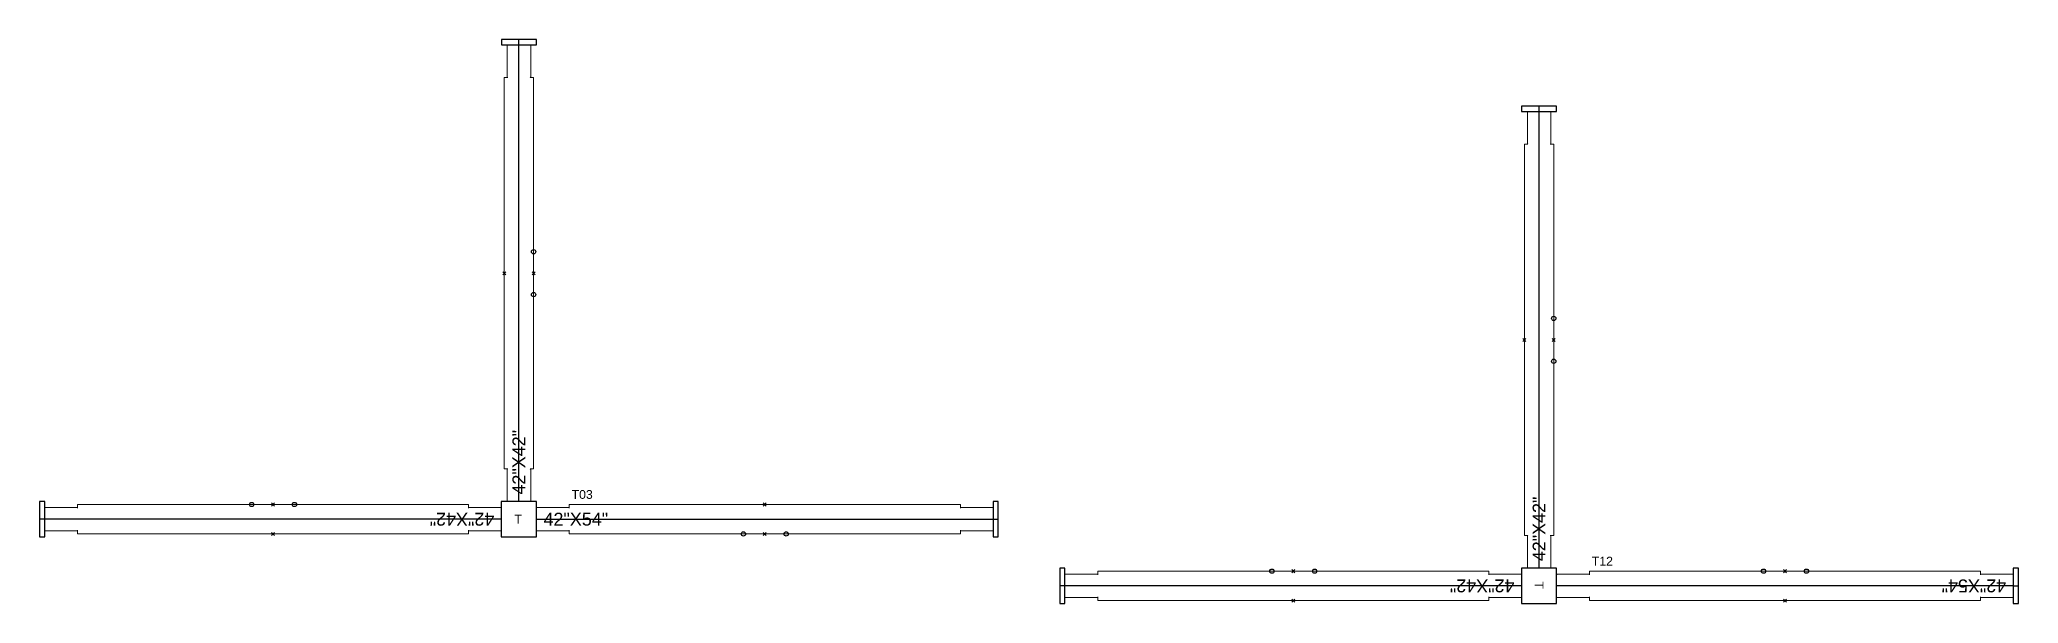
# Model space of a CAD drawing. Header units: millimetres. Extents: x 2214.34 to 2218.96, y 1783.71 to 1785.03.
import ezdxf

# ---------------------------------------------------------------- set-up
doc = ezdxf.new("R2010")
doc.units = ezdxf.units.MM
for name, color, linetype in [('DD2D', 7, 'Continuous'), ('DD2D_Geometry', 7, 'Continuous'), ('Id Unión', 7, 'Continuous')]:
    doc.layers.add(name, color=color, linetype=linetype)
doc.styles.get("Standard").update_dxf_attribs({"font": 'arial.ttf'})

# ---------------------------------------------------------------- blocks, each defined once
blk = doc.blocks.new('DD101042542D')
at = {"color": 3, "linetype": 'Continuous', "lineweight": 0}
for p, q in [((0, -0.0255), (0, 0.0255)), ((0.0017, 0.0275), (0.0218, 0.0275)), ((0.002, 0.0275), (0.0215, 0.0275)), ((0.0747, 0.0275), (0.0215, 0.0275)), ((0.0747, 0.0275), (0.075, 0.0275)), ((0.0765, 0.026), (0.0765, 0.0343)), ((0.9905, 0.0343), (0.0765, 0.0343)), ((0.9905, 0.0343), (0.9905, 0.026)), ((0.9923, 0.0275), (0.992, 0.0275)), ((0.9923, 0.0275), (1.0455, 0.0275)), ((1.0653, 0.0275), (1.0452, 0.0275)), ((1.065, 0.0275), (1.0455, 0.0275)), ((1.067, -0.0255), (1.067, 0.0255)), ((0.025, -0.0275), (0.002, -0.0275)), ((0.025, -0.0275), (0.0747, -0.0275)), ((0.0747, -0.0275), (0.075, -0.0275)), ((0.0765, -0.0343), (0.0765, -0.026)), ((0.9905, -0.0343), (0.0765, -0.0343)), ((0.9905, -0.026), (0.9905, -0.0343)), ((0.9923, -0.0275), (0.992, -0.0275)), ((1.042, -0.0275), (0.9923, -0.0275)), ((1.042, -0.0275), (1.065, -0.0275))]:
    blk.add_line(p, q, dxfattribs=at)
at = {"color": 3}
for p, q in [((0.53, 0.0379), (0.537, 0.0308)), ((0.53, 0.0308), (0.537, 0.0379)), ((0.53, -0.0379), (0.537, -0.0308)), ((0.53, -0.0308), (0.537, -0.0379))]:
    blk.add_line(p, q, dxfattribs=at)
for centre in [(0.4835, -0.0343), (0.5835, -0.0343)]:
    blk.add_circle(centre, 0.005, dxfattribs=at)
at = {"color": 3, "linetype": 'Continuous', "lineweight": 0}
for centre, radius, start, end in [((0.002, 0.0255), 0.00203, 90, 180), ((0.075, 0.026), 0.00151, 10.021, 90), ((0.075, 0.026), 0.00151, 0, 10.021), ((0.992, 0.026), 0.00151, 90, 169.979), ((0.992, 0.026), 0.00151, 169.979, 180), ((0.992, 0.026), 0.00151, 169.979, 180), ((1.065, 0.0255), 0.00203, 0, 90), ((0.002, -0.0255), 0.00203, 180, 270), ((0.075, -0.026), 0.00151, 270, 349.979), ((0.075, -0.026), 0.00151, 349.979, 0), ((0.992, -0.026), 0.00151, 180, 190.021), ((0.992, -0.026), 0.00151, 180, 190.021), ((0.992, -0.026), 0.00151, 190.021, 270), ((1.065, -0.0255), 0.00203, 270, 0)]:
    blk.add_arc(centre, radius, start, end, dxfattribs=at)
at = {"color": 3}
for p in [(0.5335, 0.0343), (0.5335, -0.0343)]:
    blk.add_point(p, dxfattribs=at)
at = {"insert": (0.0165, 0.0151), "char_height": 0.03, "attachment_point": 1}
blk.add_mtext_dynamic_manual_height_columns('42"X54"', width=75.494015, gutter_width=12.5, heights=[0], dxfattribs=at)
blk = doc.blocks.new('SPACE_DD10104254')
blk.add_blockref('DD101042542D', (0, 0))
blk = doc.blocks.new('DD101042422D')
at = {"color": 1, "linetype": 'Continuous', "lineweight": 0}
for p, q in [((0, -0.0255), (0, 0.0255)), ((0.0017, 0.0275), (0.0218, 0.0275)), ((0.002, 0.0275), (0.0215, 0.0275)), ((0.0747, 0.0275), (0.0215, 0.0275)), ((0.0747, 0.0275), (0.075, 0.0275)), ((0.0765, 0.026), (0.0765, 0.0343)), ((0.9905, 0.0343), (0.0765, 0.0343)), ((0.9905, 0.0343), (0.9905, 0.026)), ((0.9923, 0.0275), (0.992, 0.0275)), ((0.9923, 0.0275), (1.0455, 0.0275)), ((1.0653, 0.0275), (1.0452, 0.0275)), ((1.065, 0.0275), (1.0455, 0.0275)), ((1.067, -0.0255), (1.067, 0.0255)), ((0.025, -0.0275), (0.002, -0.0275)), ((0.025, -0.0275), (0.0747, -0.0275)), ((0.0747, -0.0275), (0.075, -0.0275)), ((0.0765, -0.0343), (0.0765, -0.026)), ((0.9905, -0.0343), (0.0765, -0.0343)), ((0.9905, -0.026), (0.9905, -0.0343)), ((0.9923, -0.0275), (0.992, -0.0275)), ((1.042, -0.0275), (0.9923, -0.0275)), ((1.042, -0.0275), (1.065, -0.0275))]:
    blk.add_line(p, q, dxfattribs=at)
at = {"color": 1}
for p, q in [((0.53, 0.0379), (0.537, 0.0308)), ((0.53, 0.0308), (0.537, 0.0379)), ((0.53, -0.0379), (0.537, -0.0308)), ((0.53, -0.0308), (0.537, -0.0379))]:
    blk.add_line(p, q, dxfattribs=at)
for centre in [(0.4835, -0.0343), (0.5835, -0.0343)]:
    blk.add_circle(centre, 0.005, dxfattribs=at)
at = {"color": 1, "linetype": 'Continuous', "lineweight": 0}
for centre, radius, start, end in [((0.002, 0.0255), 0.00203, 90, 180), ((0.075, 0.026), 0.00151, 10.021, 90), ((0.075, 0.026), 0.00151, 0, 10.021), ((0.992, 0.026), 0.00151, 90, 169.979), ((0.992, 0.026), 0.00151, 169.979, 180), ((0.992, 0.026), 0.00151, 169.979, 180), ((1.065, 0.0255), 0.00203, 0, 90), ((0.002, -0.0255), 0.00203, 180, 270), ((0.075, -0.026), 0.00151, 270, 349.979), ((0.075, -0.026), 0.00151, 349.979, 0), ((0.992, -0.026), 0.00151, 180, 190.021), ((0.992, -0.026), 0.00151, 180, 190.021), ((0.992, -0.026), 0.00151, 190.021, 270), ((1.065, -0.0255), 0.00203, 270, 0)]:
    blk.add_arc(centre, radius, start, end, dxfattribs=at)
at = {"color": 1}
for p in [(0.5335, 0.0343), (0.5335, -0.0343)]:
    blk.add_point(p, dxfattribs=at)
at = {"insert": (0.0165, 0.0151), "char_height": 0.03, "attachment_point": 1}
blk.add_mtext_dynamic_manual_height_columns('42"X42"', width=75.494015, gutter_width=12.5, heights=[0], dxfattribs=at)
blk = doc.blocks.new('SPACE_DD10104242')
blk.add_blockref('DD101042422D', (0, 0))
blk = doc.blocks.new('DD3021422D')
for p, q in [((0, 0.041), (0, -0.041)), ((0.012, 0.041), (0, 0.041)), ((0.012, -0.041), (0.012, 0.041)), ((0, -0.041), (0.012, -0.041))]:
    blk.add_line(p, q)
blk = doc.blocks.new('SPACE_DD302142')
blk.add_blockref('DD3021422D', (0, 0))
blk = doc.blocks.new('DD3021542D')
for p, q in [((0, 0.041), (0, -0.041)), ((0.012, 0.041), (0, 0.041)), ((0.012, -0.041), (0.012, 0.041)), ((0, -0.041), (0.012, -0.041))]:
    blk.add_line(p, q)
blk = doc.blocks.new('SPACE_DD302154')
blk.add_blockref('DD3021542D', (0, 0))

msp = doc.modelspace()

# ---------------------------------------------------------------- linework, layer by layer
at = {"layer": 'DD2D'}
for p, q in [((2215.46, 1785.0163), (2215.46, 1785.0283)), ((2215.46, 1783.9493), (2215.46, 1785.0163)), ((2217.8439, 1784.8606), (2217.8439, 1784.8726)), ((2217.8439, 1783.7936), (2217.8439, 1784.8606)), ((2214.352, 1783.9083), (2214.34, 1783.9083)), ((2215.419, 1783.9083), (2214.352, 1783.9083)), ((2215.501, 1783.9083), (2215.5009, 1783.9083)), ((2215.501, 1783.9083), (2216.568, 1783.9083)), ((2216.568, 1783.9083), (2216.58, 1783.9083)), ((2216.7359, 1783.7526), (2216.7239, 1783.7526)), ((2217.8029, 1783.7526), (2216.7359, 1783.7526)), ((2217.8849, 1783.7526), (2217.8848, 1783.7526)), ((2218.9519, 1783.7526), (2217.8849, 1783.7526)), ((2218.9519, 1783.7526), (2218.9639, 1783.7526))]:
    msp.add_line(p, q, dxfattribs=at)
at = {"layer": 'DD2D_Geometry'}
for points in [[(2215.501, 1783.9493), (2215.4189, 1783.9493), (2215.4189, 1783.8673), (2215.501, 1783.8673)], [(2217.8849, 1783.7936), (2217.8028, 1783.7936), (2217.8028, 1783.7116), (2217.8849, 1783.7116)]]:
    msp.add_lwpolyline(points, close=True, dxfattribs=at)

# ---------------------------------------------------------------- block references
for name, p, rotation in [('SPACE_DD302142', (2215.46, 1785.0163), 90), ('SPACE_DD10104242', (2215.46, 1783.9493), 90), ('SPACE_DD302142', (2217.8439, 1784.8606), 89.99999999999999), ('SPACE_DD10104242', (2217.8439, 1783.7936), 89.99999999999999), ('SPACE_DD302142', (2214.352, 1783.9083), 180), ('SPACE_DD10104242', (2215.419, 1783.9083), 180), ('SPACE_DD302142', (2216.7359, 1783.7526), 180), ('SPACE_DD10104242', (2217.8029, 1783.7526), 180), ('SPACE_DD10104254', (2218.9519, 1783.7526), 180)]:
    msp.add_blockref(name, p, dxfattribs=dict(at, rotation=rotation))
for name, p in [('SPACE_DD10104254', (2215.501, 1783.9083)), ('SPACE_DD302154', (2216.568, 1783.9083)), ('SPACE_DD302154', (2218.9519, 1783.7526))]:
    msp.add_blockref(name, p, dxfattribs=at)

# ---------------------------------------------------------------- texts
msp.add_text('T', height=0.0205, dxfattribs=at).set_placement((2215.4497, 1783.8981))
msp.add_text('T', height=0.0205, rotation=270, dxfattribs=at).set_placement((2217.8336, 1783.7629))
at = {"layer": 'Id Unión'}
for s, p in [('T03', (2215.5832, 1783.9558)), ('T12', (2217.9671, 1783.8001))]:
    msp.add_text(s, height=0.0205, dxfattribs=at).set_placement(p)

doc.saveas('drawing.dxf')
